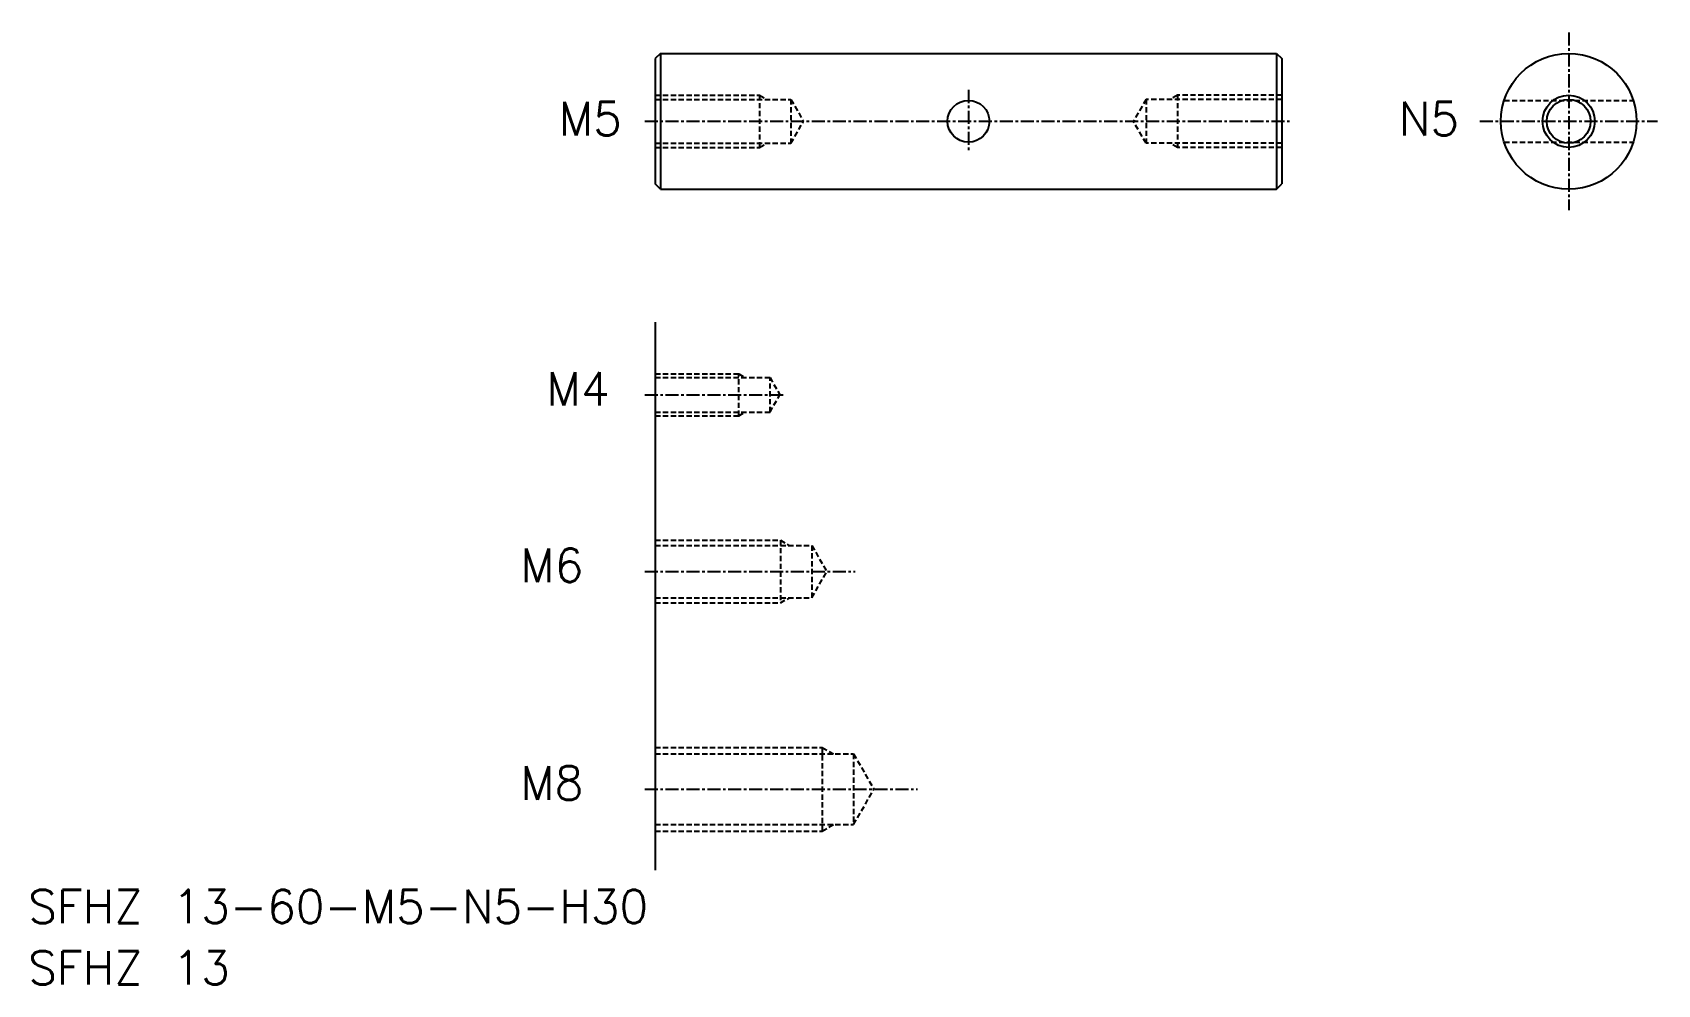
# Model space of a CAD drawing. Extents: x 534 to 690, y -192 to -101.
import ezdxf

# ---------------------------------------------------------------- set-up
doc = ezdxf.new("R2010")
doc.units = 0
doc.linetypes.add('CENTER', pattern=[2, 1.25, -0.25, 0.25, -0.25])
doc.linetypes.add('DASHED', pattern=[0.75, 0.5, -0.25])
doc.layers.get('0').update_dxf_attribs({"linetype": 'CONTINUOUS'})
doc.layers.add('CENTER', color=1, linetype='CENTER')
doc.styles.get("Standard").update_dxf_attribs({"font": 'txt.shx'})

msp = doc.modelspace()

# ---------------------------------------------------------------- linework, layer by layer
at = {"color": 7, "linetype": 'CONTINUOUS'}
for p, q in [((594.29, -103.26), (593.79, -103.76)), ((593.79, -103.76), (593.79, -115.76)), ((594.29, -103.26), (653.29, -103.26)), ((594.29, -103.26), (594.29, -116.26)), ((653.29, -103.26), (653.29, -116.26)), ((653.29, -103.26), (653.79, -103.76)), ((653.79, -103.76), (653.79, -115.76)), ((594.29, -116.26), (593.79, -115.76)), ((594.29, -116.26), (653.29, -116.26)), ((653.29, -116.26), (653.79, -115.76)), ((593.79, -128.99), (593.79, -181.47))]:
    msp.add_line(p, q, dxfattribs=at)
at = {"color": 3, "linetype": 'DASHED'}
for p, q in [((593.79, -107.26), (603.79, -107.26)), ((603.79, -107.26), (603.79, -112.26)), ((603.79, -107.26), (604.48, -107.66)), ((643.79, -107.26), (643.18, -107.61)), ((643.79, -107.26), (643.79, -112.26)), ((653.79, -107.26), (643.79, -107.26)), ((593.79, -107.66), (606.79, -107.66)), ((606.79, -107.66), (606.79, -111.86)), ((606.79, -107.66), (608, -109.76)), ((640.79, -107.66), (639.58, -109.76)), ((640.79, -107.66), (640.79, -111.86)), ((653.79, -107.66), (640.79, -107.66)), ((675.08, -107.76), (687.45, -107.76)), ((606.79, -111.86), (608, -109.76)), ((640.79, -111.86), (639.58, -109.76)), ((593.79, -111.86), (606.79, -111.86)), ((603.79, -112.26), (604.48, -111.86)), ((653.79, -111.86), (640.79, -111.86)), ((643.79, -112.26), (643.18, -111.91)), ((675.08, -111.76), (687.45, -111.76)), ((593.79, -112.26), (603.79, -112.26)), ((653.79, -112.26), (643.79, -112.26)), ((593.79, -133.95), (601.79, -133.95)), ((593.79, -134.3), (604.79, -134.3)), ((601.79, -137.95), (601.79, -133.95)), ((601.79, -133.95), (602.4, -134.3)), ((604.79, -134.3), (605.74, -135.95)), ((604.79, -137.6), (604.79, -134.3)), ((604.79, -137.6), (605.74, -135.95)), ((593.79, -137.6), (604.79, -137.6)), ((593.79, -137.95), (601.79, -137.95)), ((601.79, -137.95), (602.4, -137.6)), ((593.79, -149.87), (605.79, -149.87)), ((593.79, -150.37), (608.79, -150.37)), ((605.79, -149.87), (605.79, -155.87)), ((605.79, -149.87), (606.66, -150.37)), ((608.79, -150.37), (608.79, -155.37)), ((608.79, -150.37), (610.23, -152.87)), ((608.79, -155.37), (610.23, -152.87)), ((593.79, -155.37), (608.79, -155.37)), ((605.79, -155.87), (606.66, -155.37)), ((593.79, -155.87), (605.79, -155.87)), ((593.79, -169.71), (609.79, -169.71)), ((593.79, -170.33), (612.79, -170.33)), ((609.79, -169.71), (609.79, -177.71)), ((609.79, -169.71), (610.87, -170.33)), ((612.79, -170.33), (614.74, -173.71)), ((612.79, -170.33), (612.79, -177.08)), ((612.79, -177.08), (614.74, -173.71)), ((593.79, -177.08), (612.79, -177.08)), ((609.79, -177.71), (610.87, -177.08)), ((593.79, -177.71), (609.79, -177.71))]:
    msp.add_line(p, q, dxfattribs=at)
at = {"color": 7, "linetype": 'CONTINUOUS'}
for centre, radius in [((681.26, -109.76), 6.5), ((623.79, -109.76), 2), ((681.26, -109.76), 2.1)]:
    msp.add_circle(centre, radius, dxfattribs=at)
at = {"color": 3, "linetype": 'CONTINUOUS'}
msp.add_circle((681.26, -109.76), 2.5, dxfattribs=at)
at = {"layer": 'CENTER', "color": 1, "linetype": 'CENTER'}
for p, q in [((681.26, -101.26), (681.26, -118.26)), ((623.79, -106.76), (623.79, -112.76)), ((592.79, -109.76), (654.79, -109.76)), ((672.76, -109.76), (689.76, -109.76)), ((592.79, -135.95), (606.18, -135.95)), ((592.79, -152.87), (612.94, -152.87)), ((592.79, -173.71), (618.9, -173.71))]:
    msp.add_line(p, q, dxfattribs=at)

# ---------------------------------------------------------------- texts
at = {"color": 7, "linetype": 'CONTINUOUS'}
for s, p in [('M5', (584.57, -111.11)), ('N5', (665, -111.11)), ('M4', (583.4, -136.97)), ('M6', (580.88, -153.87)), ('M8', (580.88, -174.71)), ('SFHZ 13-60-M5-N5-H30', (533.77, -186.53)), ('SFHZ 13', (533.77, -192.4))]:
    msp.add_text(s, height=3.2, dxfattribs=at).set_placement(p)

doc.saveas('drawing.dxf')
